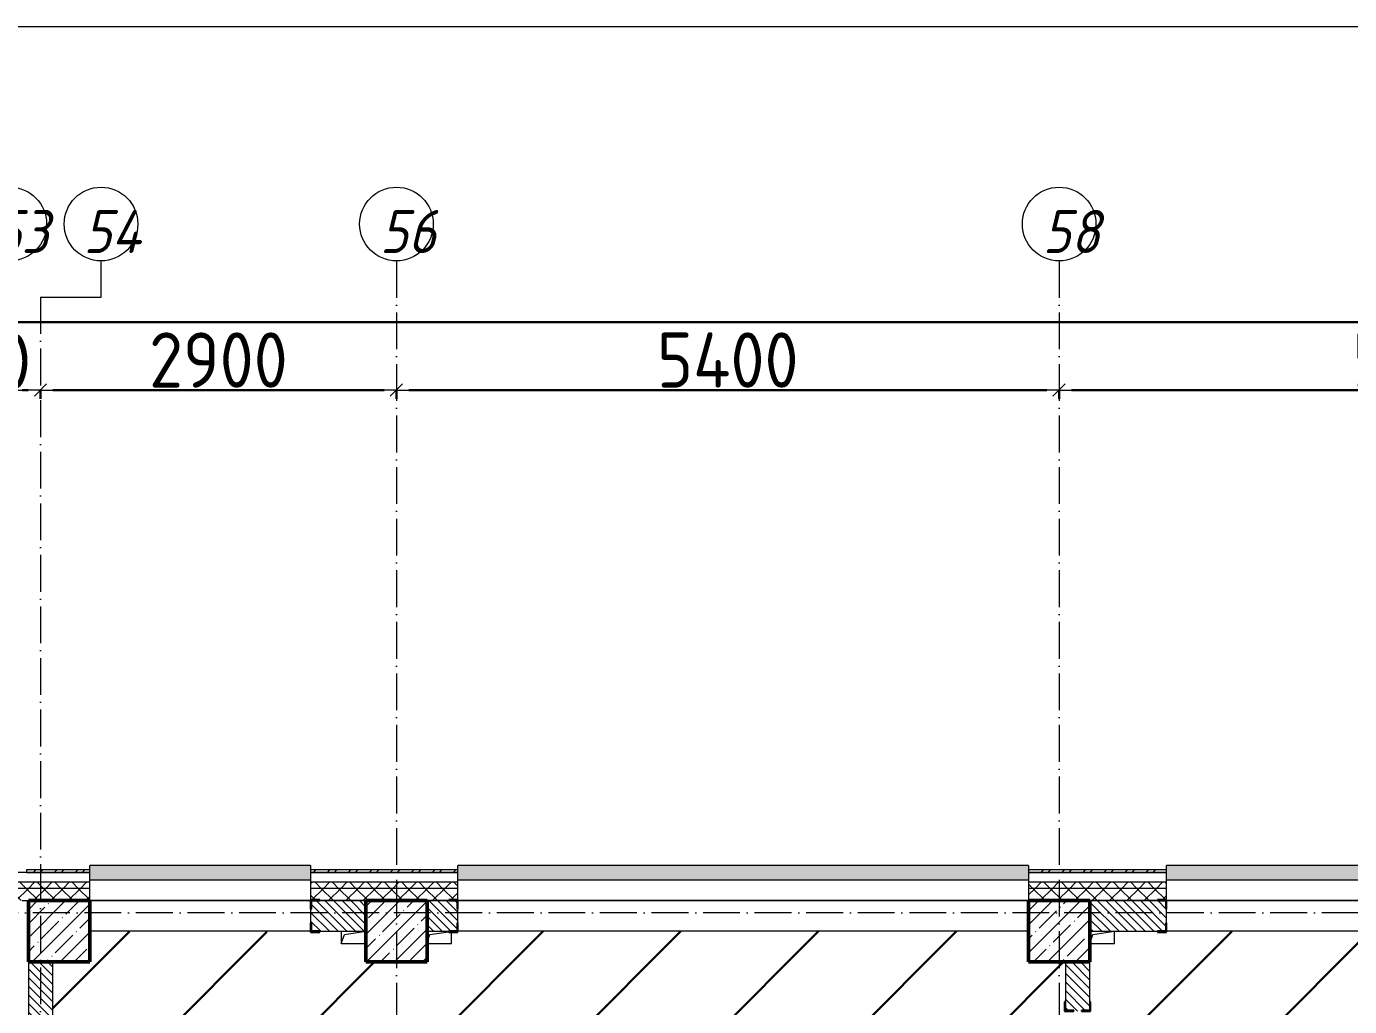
# Model space of a CAD drawing. Header units: millimetres. Extents: x -17017 to 628417, y -109036 to 199237.
# Drawn here: x 117995 to 128775, y 148532 to 156516 of the extents above; entities that cross this region are included whole.
import ezdxf

# ---------------------------------------------------------------- set-up
doc = ezdxf.new("R2010")
doc.units = ezdxf.units.MM
doc.linetypes.add('50_200_ШТРИХ_1Т_ш5_п1_п1_', pattern=[700, 500, -100, 0, -100])
for name, color, linetype, lineweight in [('3.1) ЖБ окна 1.2 м', 102, 'Continuous', 30), ('A-____-____-DIMS', 7, 'Continuous', 9), ('A-GENM-____-MCUT', 7, 'Continuous', 25), ('A-GENM-____-OTLN', 7, 'Continuous', 9), ('A-GENM-____-OTLN-1', 7, 'Continuous', 25), ('A-GLAZ-____-OTLN', 7, 'Continuous', 9), ('A-WALL-____-MCUT', 7, 'Continuous', 13), ('A-WALL-____-MCUT-1', 7, 'Continuous', 9), ('A-WALL-____-OTLN', 7, 'Continuous', 9), ('A-WALL-____-PATT-1', 7, 'Continuous', 9), ('A-WALL-FNSH-MCUT-1', 7, 'Continuous', 9), ('S-COLS-____-MCUT', 7, 'Continuous', 50), ('S-COLS-____-OTLN', 7, 'Continuous', 9), ('S-GRID-____-IDEN', 7, 'Continuous', 9), ('S-GRID-____-OTLN', 7, 'Continuous', 9), ('S-GRID-____-OTLN-1', 7, '50_200_ШТРИХ_1Т_ш5_п1_п1_', 9), ('стяжа', 7, 'Continuous', 30)]:
    doc.layers.add(name, color=color, linetype=linetype, lineweight=lineweight)
doc.layers.add('A-GLAZ-____-OTLN-1', color=7, linetype='Continuous', lineweight=9, true_color=0xc0c0c0)
doc.styles.add('ISOCPEUR_I_9', font='isocpeui.ttf', dxfattribs={"width": 0.9, "height": 250})
doc.styles.add('СПДС', font='isocpeur.ttf', dxfattribs={"width": 0.9})
doc.dimstyles.new('Размера А3', dxfattribs={"dimtxt": 200, "dimasz": 100, "dimexe": 70, "dimexo": 100, "dimgap": 20, "dimtad": 1, "dimdec": 0, "dimrnd": 10, "dimzin": 0, "dimdsep": 46, "dimtxsty": 'СПДС', "dimblk": 'ARROWHEAD_6', "dimcen": 1, "dimclrd": 256, "dimclre": 256, "dimclrt": 256, "dimazin": 0, "dimtfac": 1, "dimtdec": 0, "dimtmove": 2, "dimatfit": 3, "dimfxl": 1, "dimtolj": 1, "dimtzin": 0, "dimarcsym": 0})
pattern_1 = [(45, (43259.71, 63713.66), (-70.71068, 70.71068), []), (135, (43259.71, 63713.66), (-70.71068, -70.71068), [])]
pattern_2 = [(135, (43259.71, 63713.66), (-35.35534, -35.35534), [])]

# ---------------------------------------------------------------- blocks, each defined once
blk = doc.blocks.new('BSC_Колонна _Прямоугольная - 500х500-V40-АР1_План отверстий 2 этажа в осях 1-64_Ю-ЯЯ')
at = {"layer": 'S-COLS-____-OTLN'}
h = blk.add_hatch(dxfattribs=at)
h.set_pattern_fill('FP_50', color=256, style=0, pattern_type=2)
h.set_pattern_definition([(45, (-83150, -85431.04), (-114.04925, 114.04925), []), (45, (-83035.95, -85431.04), (-114.04925, 114.04925), [201.613, -40.323, 3.353, -36.97])])
h.paths.add_polyline_path([(-250, -250), (250, -250), (250, 250), (-250, 250)], flags=0)
at = {"layer": 'S-COLS-____-MCUT'}
for p, q in [((250, 250), (-250, 250)), ((-250, 250), (-250, -250)), ((250, -250), (250, 250)), ((-250, -250), (250, -250))]:
    blk.add_line(p, q, dxfattribs=at)
blk = doc.blocks.new('BSC_Колонна _Прямоугольная - 500х500-V42-АР1_План отверстий 2 этажа в осях 1-64_Ю-ЯЯ')
at = {"layer": 'S-COLS-____-OTLN'}
h = blk.add_hatch(dxfattribs=at)
h.set_pattern_fill('FP_52', color=256, style=0, pattern_type=2)
h.set_pattern_definition([(45, (-77750, -85431.04), (-114.04925, 114.04925), []), (45, (-77635.95, -85431.04), (-114.04925, 114.04925), [201.613, -40.323, 3.353, -36.97])])
h.paths.add_polyline_path([(-250, -250), (250, -250), (250, 250), (-250, 250)], flags=0)
at = {"layer": 'S-COLS-____-MCUT'}
for p, q in [((250, 250), (-250, 250)), ((-250, 250), (-250, -250)), ((250, -250), (250, 250)), ((-250, -250), (250, -250))]:
    blk.add_line(p, q, dxfattribs=at)
blk = doc.blocks.new('BSC_Колонна _Прямоугольная - 500х500-V92-АР1_План отверстий 2 этажа в осях 1-64_Ю-ЯЯ')
at = {"layer": 'S-COLS-____-OTLN'}
h = blk.add_hatch(dxfattribs=at)
h.set_pattern_fill('FP_105', color=256, style=0, pattern_type=2)
h.set_pattern_definition([(45, (-75000, -85431.04), (-114.04925, 114.04925), []), (45, (-74885.95, -85431.04), (-114.04925, 114.04925), [201.613, -40.323, 3.353, -36.97])])
h.paths.add_polyline_path([(-250, -250), (250, -250), (250, 250), (-250, 250)], flags=0)
at = {"layer": 'S-COLS-____-MCUT'}
for p, q in [((250, 250), (-250, 250)), ((-250, 250), (-250, -250)), ((250, -250), (250, 250)), ((-250, -250), (250, -250))]:
    blk.add_line(p, q, dxfattribs=at)
blk = doc.blocks.new('Фахверк_СКБ_Уголок - 250_2700-27497298-АР1_План отверстий 2 этажа в осях 1-64_Ю-ЯЯ')
at = {"layer": 'A-GENM-____-MCUT'}
for p, q in [((200, 181), (125, 181)), ((125, 181), (125, 106)), ((131, 106), (131, 175)), ((131, 175), (200, 175)), ((200, 175), (200, 181)), ((125, 106), (131, 106)), ((131, -6), (125, -6)), ((125, -6), (125, -81)), ((125, -81), (200, -81)), ((131, -75), (131, -6)), ((200, -75), (131, -75)), ((200, -81), (200, -75))]:
    blk.add_line(p, q, dxfattribs=at)
blk = doc.blocks.new('Фахверк_СКБ_Уголок - 200_3960-28268576-АР1_План отверстий 2 этажа в осях 1-64_Ю-ЯЯ')
at = {"layer": 'A-GENM-____-MCUT'}
for p, q in [((200, 156), (125, 156)), ((125, 156), (125, 81)), ((131, 81), (131, 150)), ((131, 150), (200, 150)), ((200, 150), (200, 156)), ((125, 81), (131, 81)), ((131, 19), (125, 19)), ((125, 19), (125, -56)), ((131, -50), (131, 19)), ((125, -56), (200, -56)), ((200, -50), (131, -50)), ((200, -56), (200, -50))]:
    blk.add_line(p, q, dxfattribs=at)
blk = doc.blocks.new('AR_Отверстие прямоугольное _в плите_ - AR_Отверстие прямоугольное _в плите_-30510712-АР1_План отверстий 2 этажа в осях 1-64_Ю-ЯЯ')
at = {"layer": 'A-GENM-____-OTLN'}
for p, q in [((-100, 50), (-100, -50)), ((-100, -50), (-75, 25)), ((-75, 25), (100, 50)), ((-100, -50), (100, -50))]:
    blk.add_line(p, q, dxfattribs=at)
blk = doc.blocks.new('AR_Отверстие прямоугольное _в плите_ - AR_Отверстие прямоугольное _в плите_-V164-АР1_План отверстий 2 этажа в осях 1-64_Ю-ЯЯ')
at = {"layer": 'A-GENM-____-OTLN'}
for p, q in [((-100, -50), (-75, 25)), ((-75, 25), (100, 50)), ((100, -50), (100, 50)), ((-100, -50), (100, -50))]:
    blk.add_line(p, q, dxfattribs=at)
blk = doc.blocks.new('AR_Отверстие прямоугольное _в плите_ - AR_Отверстие прямоугольное _в плите_-V170-АР1_План отверстий 2 этажа в осях 1-64_Ю-ЯЯ')
at = {"layer": 'A-GENM-____-OTLN'}
for p, q in [((-98, -43), (-75, 25)), ((-75, 25), (77, 47)), ((100, -50), (100, 44)), ((-98, -50), (100, -50))]:
    blk.add_line(p, q, dxfattribs=at)
blk = doc.blocks.new('Отлив_СКБ - Отлив витража_120_НВФ-31885689-АР1_План отверстий 2 этажа в осях 1-64_Ю-ЯЯ')
at = {"layer": 'A-GLAZ-____-OTLN-1'}
for points in [[(1800, 2), (1800, 120), (0, 120), (0, 2), (737, 2)], [(1800, 0), (1800, 2), (0, 2), (0, 0), (737, 0)]]:
    blk.add_hatch(color=256, dxfattribs=at).paths.add_polyline_path(points, flags=0)
at = {"layer": 'A-GLAZ-____-OTLN'}
for p, q in [((0, 83), (0, 120)), ((1800, 120), (0, 120)), ((1800, 120), (1800, 83)), ((0, 2), (1800, 2)), ((1800, 0), (0, 0))]:
    blk.add_line(p, q, dxfattribs=at)
blk = doc.blocks.new('Отлив_СКБ - Отлив витража_120_НВФ-31885286-АР1_План отверстий 2 этажа в осях 1-64_Ю-ЯЯ')
at = {"layer": 'A-GLAZ-____-OTLN-1'}
for points in [[(4650, 2), (4650, 120), (0, 120), (0, 2), (3040, 2)], [(4650, 0), (4650, 2), (0, 2), (0, 0), (3040, 0)]]:
    blk.add_hatch(color=256, dxfattribs=at).paths.add_polyline_path(points, flags=0)
at = {"layer": 'A-GLAZ-____-OTLN'}
for p, q in [((0, 83), (0, 120)), ((4650, 120), (0, 120)), ((4650, 120), (4650, 83)), ((0, 2), (4650, 2)), ((4650, 0), (0, 0))]:
    blk.add_line(p, q, dxfattribs=at)
blk = doc.blocks.new('Ось сетки - Круг_Ø6_00__ISO-2_5_0_9K_-25732049-АР1_План отверстий 2 этажа в осях 1-64_Ю-ЯЯ')
at = {"layer": 'S-GRID-____-IDEN'}
blk.add_circle((0, 0), 3, dxfattribs=at)
blk = doc.blocks.new('ARROWHEAD_6')
at = {"color": 0, "linetype": 'Continuous'}
for p, q in [((0, 0), (-1, 0)), ((-0.5, -0.5), (0.5, 0.5))]:
    blk.add_line(p, q, dxfattribs=at)
blk = doc.blocks.new('*D2786')
at = {"layer": 'A-____-____-DIMS', "lineweight": -2, "transparency": 16777216}
for p, q in [((59008, 548862), (59008, 548786)), ((59108, 548856), (59158, 548856)), ((59258, 548862), (59258, 548786))]:
    blk.add_line(p, q, dxfattribs=at)
at = {"layer": 'Defpoints', "color": 0, "transparency": 16777216}
for p in [(59008, 548962), (59258, 548962), (59258, 548856)]:
    blk.add_point(p, dxfattribs=at)
at = {"layer": 'A-____-____-DIMS', "lineweight": -2, "transparency": 16777216, "xscale": 100, "yscale": 100, "zscale": 100, "rotation": 180}
blk.add_blockref('ARROWHEAD_6', (59008, 548856), dxfattribs=at)
at = {"layer": 'A-____-____-DIMS', "lineweight": -2, "transparency": 16777216, "xscale": 100, "yscale": 100, "zscale": 100}
blk.add_blockref('ARROWHEAD_6', (59258, 548856), dxfattribs=at)
at = {"layer": 'A-____-____-DIMS', "transparency": 16777216, "insert": (58332, 549316), "char_height": 450, "width": 1.87, "attachment_point": 1, "line_spacing_factor": 1.149209, "style": 'СПДС'}
blk.add_mtext('\\A1;250', dxfattribs=at)
blk = doc.blocks.new('*D2787')
at = {"layer": 'A-____-____-DIMS', "lineweight": -2, "transparency": 16777216}
for p, q in [((59258, 548862), (59258, 548786)), ((59358, 548856), (62058, 548856)), ((62158, 548862), (62158, 548786))]:
    blk.add_line(p, q, dxfattribs=at)
at = {"layer": 'Defpoints', "color": 0, "transparency": 16777216}
for p in [(59258, 548962), (62158, 548962), (62158, 548856)]:
    blk.add_point(p, dxfattribs=at)
at = {"layer": 'A-____-____-DIMS', "lineweight": -2, "transparency": 16777216, "xscale": 100, "yscale": 100, "zscale": 100, "rotation": 180}
blk.add_blockref('ARROWHEAD_6', (59258, 548856), dxfattribs=at)
at = {"layer": 'A-____-____-DIMS', "lineweight": -2, "transparency": 16777216, "xscale": 100, "yscale": 100, "zscale": 100}
blk.add_blockref('ARROWHEAD_6', (62158, 548856), dxfattribs=at)
at = {"layer": 'A-____-____-DIMS', "transparency": 16777216, "insert": (60708, 549101), "char_height": 450, "width": 2.49, "attachment_point": 5, "style": 'СПДС'}
blk.add_mtext('\\A1;2900', dxfattribs=at)
blk = doc.blocks.new('*D2788')
at = {"layer": 'A-____-____-DIMS', "lineweight": -2, "transparency": 16777216}
for p, q in [((62158, 548862), (62158, 548786)), ((62258, 548856), (67458, 548856)), ((67558, 548862), (67558, 548786))]:
    blk.add_line(p, q, dxfattribs=at)
at = {"layer": 'Defpoints', "color": 0, "transparency": 16777216}
for p in [(62158, 548962), (67558, 548962), (67558, 548856)]:
    blk.add_point(p, dxfattribs=at)
at = {"layer": 'A-____-____-DIMS', "lineweight": -2, "transparency": 16777216, "xscale": 100, "yscale": 100, "zscale": 100, "rotation": 180}
blk.add_blockref('ARROWHEAD_6', (62158, 548856), dxfattribs=at)
at = {"layer": 'A-____-____-DIMS', "lineweight": -2, "transparency": 16777216, "xscale": 100, "yscale": 100, "zscale": 100}
blk.add_blockref('ARROWHEAD_6', (67558, 548856), dxfattribs=at)
at = {"layer": 'A-____-____-DIMS', "transparency": 16777216, "insert": (64858, 549101), "char_height": 450, "width": 2.56, "attachment_point": 5, "style": 'СПДС'}
blk.add_mtext('\\A1;5400', dxfattribs=at)
blk = doc.blocks.new('*D2789')
at = {"layer": 'A-____-____-DIMS', "lineweight": -2, "transparency": 16777216}
for p, q in [((67558, 548862), (67558, 548786)), ((67658, 548856), (73408, 548856)), ((73508, 548862), (73508, 548786))]:
    blk.add_line(p, q, dxfattribs=at)
at = {"layer": 'Defpoints', "color": 0, "transparency": 16777216}
for p in [(67558, 548962), (73508, 548962), (73508, 548856)]:
    blk.add_point(p, dxfattribs=at)
at = {"layer": 'A-____-____-DIMS', "lineweight": -2, "transparency": 16777216, "xscale": 100, "yscale": 100, "zscale": 100, "rotation": 180}
blk.add_blockref('ARROWHEAD_6', (67558, 548856), dxfattribs=at)
at = {"layer": 'A-____-____-DIMS', "lineweight": -2, "transparency": 16777216, "xscale": 100, "yscale": 100, "zscale": 100}
blk.add_blockref('ARROWHEAD_6', (73508, 548856), dxfattribs=at)
at = {"layer": 'A-____-____-DIMS', "transparency": 16777216, "insert": (70533, 549101), "char_height": 450, "width": 2.49, "attachment_point": 5, "style": 'СПДС'}
blk.add_mtext('\\A1;5950', dxfattribs=at)
blk = doc.blocks.new('*D2793')
at = {"layer": 'A-____-____-DIMS', "lineweight": -2, "transparency": 16777216}
for p, q in [((-17942, 549415), (-17942, 549339)), ((-17842, 549409), (32942, 549409)), ((85458, 549409), (34521, 549409)), ((85558, 549415), (85558, 549339))]:
    blk.add_line(p, q, dxfattribs=at)
at = {"layer": 'Defpoints', "color": 0, "transparency": 16777216}
for p in [(-17942, 549515), (85558, 549515), (85558, 549409)]:
    blk.add_point(p, dxfattribs=at)
at = {"layer": 'A-____-____-DIMS', "lineweight": -2, "transparency": 16777216, "xscale": 100, "yscale": 100, "zscale": 100, "rotation": 180}
blk.add_blockref('ARROWHEAD_6', (-17942, 549409), dxfattribs=at)
at = {"layer": 'A-____-____-DIMS', "lineweight": -2, "transparency": 16777216, "xscale": 100, "yscale": 100, "zscale": 100}
blk.add_blockref('ARROWHEAD_6', (85558, 549409), dxfattribs=at)
at = {"layer": 'A-____-____-DIMS', "transparency": 16777216, "insert": (32962, 549869), "char_height": 450, "width": 3.54, "attachment_point": 1, "line_spacing_factor": 1.149209, "style": 'СПДС'}
blk.add_mtext('\\A1;103500', dxfattribs=at)
blk = doc.blocks.new('2этаж')
at = {"layer": 'S-GRID-____-OTLN-1', "color": 251, "ltscale": 0.6, "true_color": 0x636466}
for p, q in [((62158.3, 549908.8), (62158.3, 498997)), ((67558.3, 549908.8), (67558.3, 498997)), ((59258.3, 549613.9), (59258.3, 499306.9)), ((88482.7, 544597), (-20260.4, 544597))]:
    blk.add_line(p, q, dxfattribs=at)
at = {"layer": 'S-GRID-____-IDEN', "xscale": 99.99999999999993, "yscale": 99.99999999999993, "zscale": 99.99999999999993, "rotation": 180}
for p in [(59008.3, 550208.8), (59751.2, 550208.8), (62158.3, 550208.8), (67558.3, 550208.8)]:
    blk.add_blockref('Ось сетки - Круг_Ø6_00__ISO-2_5_0_9K_-25732049-АР1_План отверстий 2 этажа в осях 1-64_Ю-ЯЯ', p, dxfattribs=at)
at = {"layer": 'S-GRID-____-IDEN', "char_height": 350, "attachment_point": 1, "style": 'ISOCPEUR_I_9'}
for s, insert, width in [('53', (58874, 550322.7), 404.05), ('54', (59607.8, 550322.7), 425.696), ('56', (62024, 550322.7), 404.05), ('58', (67424, 550322.7), 404.05)]:
    blk.add_mtext(s, dxfattribs=dict(at, insert=insert, width=width))
at = {"layer": 'A-____-____-DIMS'}
for base, p1, p2, picture, middle in [((85558.3, 549408.6), (-17941.7, 549514.7), (85558.3, 549514.7), '*D2793', (33731.2, 549568.6)), ((59258.3, 548856.4), (59008.3, 548962.5), (59258.3, 548962.5), '*D2786', (58716.7, 549016.3))]:
    dim = blk.add_linear_dim(base=base, p1=p1, p2=p2, dimstyle='Размера А3', override={"dimtxt": 450}, dxfattribs=at)
    dim.commit()
    dim.dimension.update_dxf_attribs({"geometry": picture, "text_midpoint": middle, "dimtype": 160})
for base, p1, p2, picture, middle in [((62158.3, 548856.4), (59258.3, 548962.5), (62158.3, 548962.5), '*D2787', (60708.3, 549101.4)), ((67558.3, 548856.4), (62158.3, 548962.5), (67558.3, 548962.5), '*D2788', (64858.3, 549101.4)), ((73508.3, 548856.4), (67558.3, 548962.5), (73508.3, 548962.5), '*D2789', (70533.3, 549101.4))]:
    dim = blk.add_linear_dim(base=base, p1=p1, p2=p2, dimstyle='Размера А3', override={"dimtxt": 450}, dxfattribs=at)
    dim.commit()
    dim.dimension.update_dxf_attribs({"geometry": picture, "text_midpoint": middle})

msp = doc.modelspace()

# ---------------------------------------------------------------- hatches: boundary and pattern name
at = {"layer": 'A-WALL-____-PATT-1'}
h = msp.add_hatch(dxfattribs=at)
h.set_pattern_fill('FP_3', color=256, style=0, pattern_type=2)
h.set_pattern_definition([(45, (43259.71, 63713.66), (-85.53659, 85.53659), []), (45, (43316.74, 63713.66), (-85.53659, 85.53659), [])])
h.paths.add_polyline_path([(129852, 149625), (130210, 149625), (130210, 149645), (129085, 149645), (129085, 149625)], flags=0)
h.paths.add_polyline_path([(132270, 149625), (132270, 149645), (132010, 149645), (132010, 149625)], flags=0)
h.paths.add_polyline_path([(127285, 149625), (127285, 149645), (126160, 149645), (126160, 149625), (127201, 149625)], flags=0)
h.paths.add_polyline_path([(121510, 149625), (121510, 149645), (120310, 149645), (120310, 149625), (121015, 149625)], flags=0)
h.paths.add_polyline_path([(117995, 149625), (118510, 149625), (118510, 149645), (117995, 149645)], flags=0)
h = msp.add_hatch(dxfattribs=at)
h.set_pattern_fill('FP_1', color=256, style=0, pattern_type=2)
h.set_pattern_definition(pattern_1)
h.paths.add_polyline_path([(144610, 149495), (144660, 149495), (144660, 149545), (137760, 149545), (137760, 149495), (142225, 149495)], flags=0)
h.paths.add_polyline_path([(132503, 149495), (133210, 149495), (133210, 149545), (132010, 149545), (132010, 149495)], flags=0)
h.paths.add_polyline_path([(135010, 149495), (136760, 149495), (136760, 149545), (135010, 149545)], flags=0)
h.paths.add_polyline_path([(130210, 149495), (130210, 149545), (129085, 149545), (129085, 149495), (129852, 149495)], flags=0)
h.paths.add_polyline_path([(127285, 149495), (127285, 149545), (126160, 149545), (126160, 149495), (127201, 149495)], flags=0)
h.paths.add_polyline_path([(120310, 149495), (121510, 149495), (121510, 149545), (120310, 149545)], flags=0)
h.paths.add_polyline_path([(118510, 149495), (118510, 149545), (114960, 149545), (114960, 149495), (117480, 149495)], flags=0)
h.paths.add_polyline_path([(113160, 149495), (113160, 149545), (111960, 149545), (111960, 149495)], flags=0)
h.paths.add_polyline_path([(110160, 149495), (110160, 149545), (108960, 149545), (108960, 149495)], flags=0)
h.paths.add_polyline_path([(107160, 149495), (107160, 149545), (105910, 149545), (105910, 149495), (106875, 149495)], flags=0)
h.paths.add_polyline_path([(103340, 149495), (104110, 149495), (104110, 149545), (102910, 149545), (102910, 149495)], flags=0)
h.paths.add_polyline_path([(101110, 149495), (101110, 149545), (99910, 149545), (99910, 149495), (100688, 149495)], flags=0)
h.paths.add_polyline_path([(98110, 149495), (98110, 149545), (96910, 149545), (96910, 149495)], flags=0)
h.paths.add_polyline_path([(94502, 149495), (95110, 149495), (95110, 149545), (93460, 149545), (93460, 149495), (93618, 149495)], flags=0)
h = msp.add_hatch(dxfattribs=at)
h.set_pattern_fill('FP_1', color=256, style=0, pattern_type=2)
h.set_pattern_definition(pattern_1)
h.paths.add_polyline_path([(144510, 149395), (144610, 149395), (144610, 149495), (137760, 149495), (137760, 149395), (142225, 149395)], flags=0)
h.paths.add_polyline_path([(136260, 149395), (136760, 149395), (136760, 149495), (135010, 149495), (135010, 149401), (135085, 149401), (135085, 149395), (135155, 149395)], flags=0)
h.paths.add_polyline_path([(132503, 149395), (133135, 149395), (133135, 149401), (133210, 149401), (133210, 149495), (132010, 149495), (132010, 149395)], flags=0)
h.paths.add_polyline_path([(129852, 149395), (130135, 149395), (130135, 149401), (130210, 149401), (130210, 149495), (129085, 149495), (129085, 149401), (129160, 149401), (129160, 149395)], flags=0)
h.paths.add_polyline_path([(127201, 149395), (127210, 149395), (127210, 149401), (127285, 149401), (127285, 149495), (126160, 149495), (126160, 149395), (126660, 149395)], flags=0)
h.paths.add_polyline_path([(120760, 149395), (121435, 149395), (121435, 149401), (121510, 149401), (121510, 149495), (120310, 149495), (120310, 149401), (120385, 149401), (120385, 149395)], flags=0)
h.paths.add_polyline_path([(118510, 149395), (118510, 149495), (114960, 149495), (114960, 149401), (115035, 149401), (115035, 149395), (118010, 149395)], flags=0)
h.paths.add_polyline_path([(111960, 149395), (113085, 149395), (113085, 149401), (113160, 149401), (113160, 149495), (111960, 149495)], flags=0)
h.paths.add_polyline_path([(109035, 149395), (110085, 149395), (110085, 149401), (110160, 149401), (110160, 149495), (108960, 149495), (108960, 149401), (109035, 149401)], flags=0)
h.paths.add_polyline_path([(107085, 149395), (107085, 149401), (107160, 149401), (107160, 149495), (105910, 149495), (105910, 149401), (105985, 149401), (105985, 149395), (106875, 149395)], flags=0)
h.paths.add_polyline_path([(104035, 149395), (104035, 149401), (104110, 149401), (104110, 149495), (102910, 149495), (102910, 149401), (102985, 149401), (102985, 149395), (103340, 149395)], flags=0)
h.paths.add_polyline_path([(101035, 149395), (101035, 149401), (101110, 149401), (101110, 149495), (99910, 149495), (99910, 149401), (99985, 149401), (99985, 149395), (100688, 149395)], flags=0)
h.paths.add_polyline_path([(96985, 149395), (98035, 149395), (98035, 149401), (98110, 149401), (98110, 149495), (96910, 149495), (96910, 149401), (96985, 149401)], flags=0)
h.paths.add_polyline_path([(95035, 149395), (95035, 149401), (95110, 149401), (95110, 149495), (93460, 149495), (93460, 149395), (94502, 149395)], flags=0)
h = msp.add_hatch(dxfattribs=at)
h.set_pattern_fill('FP_6', color=256, style=0, pattern_type=2)
h.set_pattern_definition(pattern_2)
h.paths.add_polyline_path([(120385, 149145), (120760, 149145), (120760, 149395), (120316, 149395), (120316, 149326), (120310, 149326), (120310, 149214), (120316, 149214), (120316, 149145)], flags=0)
h = msp.add_hatch(dxfattribs=at)
h.set_pattern_fill('FP_6', color=256, style=0, pattern_type=2)
h.set_pattern_definition(pattern_2)
h.paths.add_polyline_path([(121260, 149145), (121504, 149145), (121504, 149214), (121510, 149214), (121510, 149326), (121504, 149326), (121504, 149395), (121260, 149395), (121260, 149214)], flags=0)
h = msp.add_hatch(dxfattribs=at)
h.set_pattern_fill('FP_6', color=256, style=0, pattern_type=2)
h.set_pattern_definition(pattern_2)
h.paths.add_polyline_path([(130135, 149145), (130204, 149145), (130204, 149214), (130210, 149214), (130210, 149326), (130204, 149326), (130204, 149395), (129091, 149395), (129091, 149326), (129085, 149326), (129085, 149214), (129091, 149214), (129091, 149145), (129852, 149145)], flags=0)
h.paths.add_polyline_path([(127210, 149145), (127279, 149145), (127279, 149214), (127285, 149214), (127285, 149326), (127279, 149326), (127279, 149395), (126660, 149395), (126660, 149145), (127201, 149145)], flags=0)
h = msp.add_hatch(dxfattribs=at)
h.set_pattern_fill('FP_6', color=256, style=0, pattern_type=2)
h.set_pattern_definition(pattern_2)
h.paths.add_polyline_path([(118210, 145895), (118210, 148895), (118010, 148895), (118010, 145895)], flags=0)
h = msp.add_hatch(dxfattribs=at)
h.set_pattern_fill('FP_6', color=256, style=0, pattern_type=2)
h.set_pattern_definition(pattern_2)
h.paths.add_polyline_path([(126460, 145895), (126660, 145895), (126660, 146789), (126591, 146789), (126591, 146795), (126529, 146795), (126529, 146789), (126460, 146789), (126460, 146589)], flags=0)
h.paths.add_polyline_path([(126529, 148495), (126591, 148495), (126591, 148501), (126660, 148501), (126660, 148895), (126460, 148895), (126460, 148501), (126529, 148501)], flags=0)
at = {"layer": 'стяжа'}
h = msp.add_hatch(dxfattribs=at)
h.set_pattern_fill('ANSI31', color=5, scale=250)
h.paths.add_polyline_path([(126060, 141395), (126060, 141895), (126060, 143395), (126560, 143395), (126560, 145395), (126060, 145395), (126060, 145895), (126460, 145895), (126460, 146720), (126454, 146720), (126454, 146795), (126454, 146801), (126454, 146870), (126460, 148495), (126454, 148495), (126454, 148570), (126460, 148895), (126160, 148895), (126160, 149145), (121510, 149145), (121510, 149139), (121457, 149139), (121457, 149045), (121260, 149045), (121260, 148895), (120760, 148895), (120760, 149045), (120560, 149045), (120560, 149145), (120385, 149145), (120385, 149139), (120310, 149139), (118510, 149145), (118510, 148895), (118210, 148895), (118210, 147595), (119010, 147595), (119010, 147495), (119010, 147445), (119010, 146095), (119010, 146045), (119010, 145945), (118710, 145945), (118710, 144095), (118210, 144095), (118210, 139545), (118510, 139545), (118960, 139545), (118960, 137645), (118210, 137645), (118210, 134095), (118510, 134095), (118510, 133595), (118210, 133595), (118210, 131395), (118510, 131395), (118510, 131095), (120760, 131095), (120760, 132495), (120760, 132995), (120760, 133595), (120760, 134095), (120760, 134595), (120760, 136145), (124160, 136145), (124210, 136145), (124840, 136145), (126190, 136145), (126660, 136145), (126660, 138695), (126060, 138695), (126060, 139045), (126060, 139545)])
h.paths.add_polyline_path([(121460, 140345), (121460, 139545), (121460, 139045), (120760, 139045), (120760, 139545), (120760, 140345)], flags=16)
h.paths.add_polyline_path([(121460, 141395), (120760, 141395), (120760, 141895), (120760, 142295), (121460, 142295), (121460, 141895)], flags=16)
h.paths.add_polyline_path([(121360, 140244), (121360, 139545), (120860, 139545), (120860, 140245), (121361, 140245)], flags=0)
h.paths.add_polyline_path([(120860, 141895), (120860, 142195), (121362, 142195), (121360, 142194), (121360, 141895)], flags=0)
h.paths.add_polyline_path([(121460, 145395), (120760, 145395), (120760, 145895), (121460, 145895)], flags=16)
h = msp.add_hatch(dxfattribs=at)
h.set_pattern_fill('ANSI31', color=5, scale=250)
h.paths.add_polyline_path([(134640, 138865), (136940, 138865), (136940, 142795), (136510, 142795), (136510, 143295), (136940, 143295), (136940, 144545), (136510, 144545), (136510, 145245), (136510, 145745), (135710, 145745), (135710, 146939), (135641, 146939), (135641, 146945), (135510, 146945), (135510, 148545), (135504, 148545), (135504, 148620), (135510, 149145), (135085, 149145), (135085, 149139), (135010, 149139), (135010, 149145), (133210, 149145), (133210, 149139), (133135, 149139), (132510, 149145), (132510, 148895), (132010, 148895), (132010, 149145), (130210, 149145), (130210, 149139), (130135, 149139), (129760, 149141), (129760, 149045), (129560, 149045), (129560, 149145), (129160, 149145), (129160, 149139), (129085, 149139), (127285, 149145), (127285, 149139), (127210, 149139), (126860, 149143), (126860, 149045), (126660, 149045), (126660, 148895), (126660, 148570), (126666, 148570), (126666, 148495), (126660, 146870), (126666, 146870), (126666, 146801), (126666, 146795), (126666, 146720), (126662, 146145), (127060, 146145), (127060, 144745), (127060, 141795), (127060, 140395), (127060, 137445), (127060, 136045), (126190, 136045), (124840, 136045), (124210, 136045), (124160, 136045), (121710, 136045), (121710, 133595), (121460, 133595), (121460, 130795), (121460, 130295), (120760, 130295), (120760, 130795), (120760, 130895), (118510, 130895), (118270, 130895), (118270, 130355), (118270, 130295), (118210, 130295), (118210, 128615), (118210, 128365), (118210, 128210), (118270, 128210), (118270, 127995), (121660, 127995), (123160, 127995), (123160, 128001), (123235, 128001), (123760, 127995), (124860, 127995), (128110, 127995), (128110, 128001), (128185, 128001), (132510, 127995), (132510, 127095), (132510, 126595), (132510, 123595), (132510, 123095), (132510, 121070), (132516, 121070), (132516, 120995), (132470, 120995), (132470, 120990), (132304, 120990), (132304, 121070), (132310, 123095), (131810, 123095), (131810, 123495), (130656, 123495), (130610, 123495), (129610, 123495), (129564, 123495), (129410, 123495), (129410, 121145), (129410, 121095), (129410, 119095), (129535, 119095), (129535, 119101), (129610, 119101), (129616, 119101), (129685, 119101), (129920, 119095), (130370, 119095), (130760, 119095), (130810, 119095), (130925, 119095), (131125, 119095), (132010, 119095), (132010, 119395), (132510, 119395), (132510, 119789), (132441, 119789), (132379, 119795), (132441, 119795), (132516, 119795), (132516, 119720), (132510, 119395), (132510, 119095), (136510, 119095), (136510, 119395), (136940, 119395), (136940, 124845), (136510, 124845), (136510, 125345), (136940, 125345), (136940, 127845), (136510, 127845), (136510, 128275), (134640, 128275)])
h.paths.add_polyline_path([(127060, 134095), (127060, 133595), (126760, 133595), (126060, 133595), (126060, 134095), (126760, 134095)], flags=16)
h.paths.add_polyline_path([(127047, 134082), (127047, 133607), (126760, 133607), (126760, 134082)], flags=0)
h.paths.add_polyline_path([(131810, 134295), (131960, 134295), (132360, 134295), (132510, 134295), (132510, 134095), (132510, 133595), (131810, 133595), (131810, 134095)], flags=16)
h.paths.add_polyline_path([(131822, 134282), (131960, 134282), (131960, 134220), (132360, 134220), (132360, 134282), (132497, 134282), (132497, 134095), (131822, 134095)], flags=0)
h.paths.add_polyline_path([(131810, 137795), (131810, 137895), (131810, 138045), (131810, 139045), (131810, 139545), (132510, 139545), (132510, 139045), (132510, 138045), (132510, 137895), (132510, 137795)], flags=16)
h.paths.add_polyline_path([(131810, 137895), (131810, 138045), (131910, 138045), (131910, 138195), (132410, 138195), (132410, 138045), (132510, 138045), (132510, 137895), (132410, 137895), (131910, 137895)], flags=16)
h.paths.add_polyline_path([(131810, 137895), (131860, 137970), (131810, 138045), (131910, 138045), (131910, 137895)], flags=0)
h.paths.add_polyline_path([(132010, 138945), (131910, 138295), (131910, 138295), (132410, 138295), (132410, 139045)], flags=0)
h.paths.add_polyline_path([(132410, 137895), (132410, 138045), (132510, 138045), (132460, 137970), (132510, 137895)], flags=0)
h.paths.add_polyline_path([(131710, 131295), (132510, 131295), (132510, 130795), (132510, 130295), (131810, 130295), (131710, 130295)], flags=16)
h.paths.add_polyline_path([(131810, 131195), (132410, 131195), (132410, 130795), (131810, 130795)], flags=0)
h.paths.add_polyline_path([(126760, 130795), (126760, 130295), (126760, 130095), (126760, 128995), (126760, 128895), (125960, 128895), (125960, 130795), (126060, 130795)], flags=16)
h.paths.add_polyline_path([(126060, 130295), (126660, 130295), (126660, 130095), (126760, 130095), (126760, 128995), (126660, 128995), (126060, 128995)], flags=0)
h.paths.add_polyline_path([(126760, 130095), (126710, 129545), (126760, 128995), (126660, 128995), (126660, 130095)], flags=0)
h.paths.add_polyline_path([(131810, 141395), (131810, 141895), (132510, 141895), (132510, 141395)], flags=16)
h.paths.add_polyline_path([(131810, 145395), (131810, 145895), (131810, 146295), (132510, 146295), (132510, 145895), (132510, 145395)], flags=16)
h.paths.add_polyline_path([(131910, 145895), (131910, 146195), (132410, 146195), (132410, 145895)], flags=0)
h.paths.add_polyline_path([(135510, 144645), (135510, 145945), (135510, 146870), (135504, 146870), (135504, 146939), (135510, 146939), (135510, 146870), (135510, 145945), (135610, 145945), (135610, 144645)], flags=16)
h.paths.add_polyline_path([(135510, 144645), (135510, 145945), (135610, 145945), (135610, 144645)], flags=16)
h.paths.add_polyline_path([(132379, 119789), (132470, 119800), (132350, 119800), (132350, 119789)], flags=17)
h.paths.add_polyline_path([(132310, 119789), (132304, 119795), (132304, 119720), (132310, 119720)], flags=17)

# ---------------------------------------------------------------- linework, layer by layer
at = {"color": 1, "lineweight": 0}
msp.add_lwpolyline([(35697, 156516), (148933, 156516), (148933, 57688), (35697, 57688)], close=True, dxfattribs=at)
at = {"layer": 'A-WALL-____-MCUT'}
for p, q in [((118510, 149625), (114960, 149625)), ((117995, 149625), (118510, 149625)), ((118510, 149395), (118510, 149625)), ((120310, 149625), (120310, 149401)), ((121510, 149625), (120310, 149625)), ((120310, 149625), (121510, 149625)), ((121510, 149401), (121510, 149625)), ((126160, 149625), (126160, 149395)), ((127285, 149625), (126160, 149625)), ((126160, 149625), (127285, 149625)), ((127285, 149401), (127285, 149625)), ((117960, 149395), (118010, 149395)), ((120310, 149326), (120310, 149214)), ((121510, 149214), (121510, 149326)), ((127285, 149214), (127285, 149326)), ((120385, 149145), (120760, 149145)), ((121260, 149145), (121435, 149145)), ((126660, 149145), (127210, 149145)), ((118010, 148895), (118010, 145895)), ((118210, 145895), (118210, 148895)), ((126460, 148895), (126460, 148570)), ((126660, 148570), (126660, 148895))]:
    msp.add_line(p, q, dxfattribs=at)
at = {"layer": 'A-WALL-____-MCUT-1'}
for p, q in [((118510, 149545), (114960, 149545)), ((121510, 149545), (120310, 149545)), ((127285, 149545), (126160, 149545)), ((118510, 149495), (114960, 149495)), ((121510, 149495), (120310, 149495)), ((127285, 149495), (126160, 149495)), ((120385, 149395), (120760, 149395)), ((120760, 149395), (120385, 149395)), ((121260, 149395), (121435, 149395)), ((121435, 149395), (121260, 149395)), ((126660, 149395), (127210, 149395)), ((127210, 149395), (126660, 149395))]:
    msp.add_line(p, q, dxfattribs=at)
at = {"layer": 'A-WALL-____-OTLN'}
for p, q in [((120310, 149395), (118510, 149395)), ((118510, 149395), (120310, 149395)), ((126160, 149395), (121510, 149395)), ((121510, 149395), (126160, 149395)), ((129085, 149395), (127285, 149395)), ((127285, 149395), (129085, 149395)), ((120310, 149145), (118510, 149145)), ((126160, 149145), (121510, 149145)), ((129085, 149145), (127285, 149145))]:
    msp.add_line(p, q, dxfattribs=at)
at = {"layer": 'A-WALL-FNSH-MCUT-1'}
for p, q in [((118510, 149645), (117995, 149645)), ((117995, 149645), (117995, 149625)), ((118510, 149625), (118510, 149645)), ((121510, 149645), (120310, 149645)), ((120310, 149645), (120310, 149625)), ((121510, 149625), (121510, 149645)), ((127285, 149645), (126160, 149645)), ((126160, 149645), (126160, 149625)), ((127285, 149625), (127285, 149645))]:
    msp.add_line(p, q, dxfattribs=at)
at = {"layer": 'S-GRID-____-OTLN'}
for p, q in [((118603, 154312), (118603, 154607)), ((118110, 154312), (118603, 154312))]:
    msp.add_line(p, q, dxfattribs=at)

# ---------------------------------------------------------------- block references
at = {"layer": '3.1) ЖБ окна 1.2 м'}
msp.add_blockref('2этаж', (58851, -395302), dxfattribs=at)
at = {"layer": 'A-GENM-____-OTLN'}
for name, p in [('AR_Отверстие прямоугольное _в плите_ - AR_Отверстие прямоугольное _в плите_-30510712-АР1_План отверстий 2 этажа в осях 1-64_Ю-ЯЯ', (120660, 149095)), ('AR_Отверстие прямоугольное _в плите_ - AR_Отверстие прямоугольное _в плите_-V170-АР1_План отверстий 2 этажа в осях 1-64_Ю-ЯЯ', (121357, 149095)), ('AR_Отверстие прямоугольное _в плите_ - AR_Отверстие прямоугольное _в плите_-V164-АР1_План отверстий 2 этажа в осях 1-64_Ю-ЯЯ', (126760, 149095))]:
    msp.add_blockref(name, p, dxfattribs=at)
at = {"layer": 'A-GENM-____-OTLN-1'}
msp.add_blockref('Фахверк_СКБ_Уголок - 250_2700-27497298-АР1_План отверстий 2 этажа в осях 1-64_Ю-ЯЯ', (120185, 149220), dxfattribs=at)
for name, p, rotation in [('Фахверк_СКБ_Уголок - 250_2700-27497298-АР1_План отверстий 2 этажа в осях 1-64_Ю-ЯЯ', (121635, 149320), 180), ('Фахверк_СКБ_Уголок - 250_2700-27497298-АР1_План отверстий 2 этажа в осях 1-64_Ю-ЯЯ', (127410, 149320), 180), ('Фахверк_СКБ_Уголок - 200_3960-28268576-АР1_План отверстий 2 этажа в осях 1-64_Ю-ЯЯ', (126610, 148370), 89.99999999999993)]:
    msp.add_blockref(name, p, dxfattribs=dict(at, rotation=rotation))
at = {"layer": 'A-GLAZ-____-OTLN'}
for name, p in [('Отлив_СКБ - Отлив витража_120_НВФ-31885689-АР1_План отверстий 2 этажа в осях 1-64_Ю-ЯЯ', (118510, 149562)), ('Отлив_СКБ - Отлив витража_120_НВФ-31885286-АР1_План отверстий 2 этажа в осях 1-64_Ю-ЯЯ', (121510, 149562)), ('Отлив_СКБ - Отлив витража_120_НВФ-31885689-АР1_План отверстий 2 этажа в осях 1-64_Ю-ЯЯ', (127285, 149562))]:
    msp.add_blockref(name, p, dxfattribs=at)
at = {"layer": 'S-COLS-____-OTLN'}
for name, p in [('BSC_Колонна _Прямоугольная - 500х500-V92-АР1_План отверстий 2 этажа в осях 1-64_Ю-ЯЯ', (118260, 149145)), ('BSC_Колонна _Прямоугольная - 500х500-V42-АР1_План отверстий 2 этажа в осях 1-64_Ю-ЯЯ', (121010, 149145)), ('BSC_Колонна _Прямоугольная - 500х500-V40-АР1_План отверстий 2 этажа в осях 1-64_Ю-ЯЯ', (126410, 149145))]:
    msp.add_blockref(name, p, dxfattribs=at)

doc.saveas('drawing.dxf')
